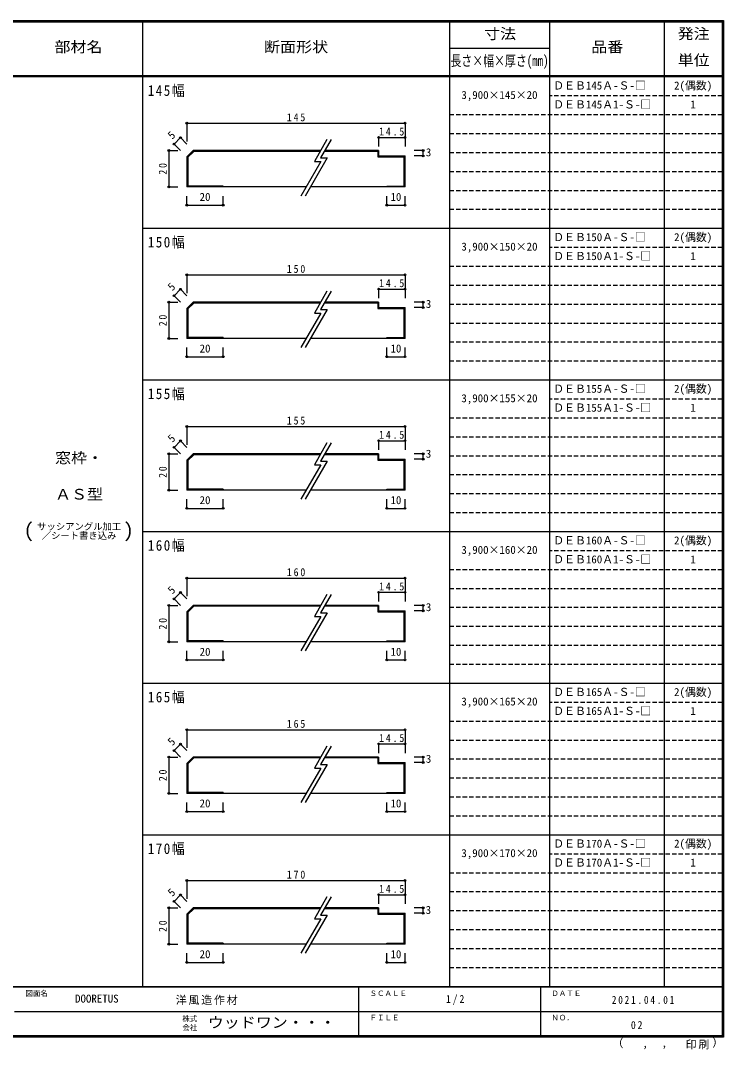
# Model space of a CAD drawing. Units: millimetres, scale not verified. Extents: x -400 to 380, y -287 to 278.
# Drawn here: x -7 to 380, y -287 to 278 of the extents above; entities that cross this region are included whole.
import ezdxf
from ezdxf.enums import TextEntityAlignment as Align

# ---------------------------------------------------------------- set-up
doc = ezdxf.new("R2010")
doc.units = ezdxf.units.MM
doc.header["$LTSCALE"] = 2
doc.header["$PDMODE"] = 32
doc.header["$PDSIZE"] = 1
doc.linetypes.add('DASHED1', pattern=[1.8, 1.2, -0.6])
for name, color, linetype in [('0-4', 3, 'Continuous'), ('0-A', 7, 'Continuous'), ('0-B', 7, 'Continuous'), ('F-1', 7, 'DASHED1'), ('F-A', 7, 'Continuous')]:
    doc.layers.add(name, color=color, linetype=linetype)
doc.styles.add('ＭＳ ゴシック', font='')
doc.styles.get('ＭＳ ゴシック').set_extended_font_data('MS Gothic')

msp = doc.modelspace()

# ---------------------------------------------------------------- linework, layer by layer
at = {"layer": '0-4'}
for p, q in [((88.369, 206.918), (84.833, 203.383)), ((88.576, 206.418), (85.333, 203.176)), ((158.448, 206.918), (88.369, 206.918)), ((158.159, 206.418), (88.576, 206.418)), ((189.833, 206.418), (160.469, 206.418)), ((190.333, 206.918), (160.757, 206.918)), ((189.833, 206.418), (189.833, 203.418)), ((190.333, 206.918), (190.333, 203.918)), ((190.333, 203.918), (204.833, 203.918)), ((204.833, 186.918), (204.833, 203.918)), ((84.833, 203.383), (84.833, 186.918)), ((85.333, 203.176), (85.333, 187.418)), ((189.833, 203.418), (204.333, 203.418)), ((204.333, 187.418), (204.333, 203.418)), ((150.46, 186.918), (84.833, 186.918)), ((104.833, 187.418), (85.333, 187.418)), ((104.833, 187.418), (104.833, 186.918)), ((204.833, 186.918), (152.769, 186.918)), ((88.369, 123.585), (84.833, 120.049)), ((84.833, 120.049), (84.833, 103.585)), ((88.576, 123.085), (85.333, 119.842)), ((85.333, 119.842), (85.333, 104.085)), ((158.448, 123.585), (88.369, 123.585)), ((158.159, 123.085), (88.576, 123.085)), ((189.833, 123.085), (160.469, 123.085)), ((190.333, 123.585), (160.757, 123.585)), ((189.833, 123.085), (189.833, 120.085)), ((189.833, 120.085), (204.333, 120.085)), ((190.333, 123.585), (190.333, 120.585)), ((190.333, 120.585), (204.833, 120.585)), ((204.333, 104.085), (204.333, 120.085)), ((204.833, 103.585), (204.833, 120.585)), ((150.46, 103.585), (84.833, 103.585)), ((104.833, 104.085), (85.333, 104.085)), ((104.833, 104.085), (104.833, 103.585)), ((204.833, 103.585), (152.769, 103.585)), ((88.369, 40.252), (84.833, 36.716)), ((88.576, 39.752), (85.333, 36.509)), ((158.448, 40.252), (88.369, 40.252)), ((158.159, 39.752), (88.576, 39.752)), ((189.833, 39.752), (160.469, 39.752)), ((190.333, 40.252), (160.757, 40.252)), ((189.833, 39.752), (189.833, 36.752)), ((190.333, 40.252), (190.333, 37.252)), ((84.833, 36.716), (84.833, 20.252)), ((85.333, 36.509), (85.333, 20.752)), ((189.833, 36.752), (204.333, 36.752)), ((190.333, 37.252), (204.833, 37.252)), ((204.333, 20.752), (204.333, 36.752)), ((204.833, 20.252), (204.833, 37.252)), ((150.46, 20.252), (84.833, 20.252)), ((104.833, 20.752), (85.333, 20.752)), ((104.833, 20.752), (104.833, 20.252)), ((204.833, 20.252), (152.769, 20.252)), ((88.369, -43.082), (84.833, -46.617)), ((88.576, -43.582), (85.333, -46.824)), ((158.448, -43.082), (88.369, -43.082)), ((158.159, -43.582), (88.576, -43.582)), ((189.833, -43.582), (160.469, -43.582)), ((190.333, -43.082), (160.757, -43.082)), ((189.833, -43.582), (189.833, -46.582)), ((190.333, -43.082), (190.333, -46.082)), ((84.833, -46.617), (84.833, -63.082)), ((85.333, -46.824), (85.333, -62.582)), ((189.833, -46.582), (204.333, -46.582)), ((190.333, -46.082), (204.833, -46.082)), ((204.333, -62.582), (204.333, -46.582)), ((204.833, -63.082), (204.833, -46.082)), ((150.46, -63.082), (84.833, -63.082)), ((104.833, -62.582), (85.333, -62.582)), ((104.833, -62.582), (104.833, -63.082)), ((204.833, -63.082), (152.769, -63.082)), ((194.833, -62.582), (204.333, -62.582)), ((194.833, -63.082), (194.833, -62.582)), ((88.369, -126.415), (84.833, -129.951)), ((84.833, -129.951), (84.833, -146.415)), ((88.576, -126.915), (85.333, -130.158)), ((158.448, -126.415), (88.369, -126.415)), ((158.159, -126.915), (88.576, -126.915)), ((189.833, -126.915), (160.469, -126.915)), ((190.333, -126.415), (160.757, -126.415)), ((189.833, -126.915), (189.833, -129.915)), ((189.833, -129.915), (204.333, -129.915)), ((190.333, -126.415), (190.333, -129.415)), ((190.333, -129.415), (204.833, -129.415)), ((204.333, -145.915), (204.333, -129.915)), ((204.833, -146.415), (204.833, -129.415)), ((85.333, -130.158), (85.333, -145.915)), ((150.46, -146.415), (84.833, -146.415)), ((104.833, -145.915), (85.333, -145.915)), ((104.833, -145.915), (104.833, -146.415)), ((204.833, -146.415), (152.769, -146.415)), ((194.833, -145.915), (204.333, -145.915)), ((194.833, -146.415), (194.833, -145.915)), ((88.369, -209.306), (84.833, -212.841)), ((84.833, -212.841), (84.833, -229.306)), ((88.576, -209.806), (85.333, -213.048)), ((85.333, -213.048), (85.333, -228.806)), ((158.448, -209.306), (88.369, -209.306)), ((158.159, -209.806), (88.576, -209.806)), ((189.833, -209.806), (160.469, -209.806)), ((190.333, -209.306), (160.757, -209.306)), ((189.833, -209.806), (189.833, -212.806)), ((189.833, -212.806), (204.333, -212.806)), ((190.333, -209.306), (190.333, -212.306)), ((190.333, -212.306), (204.833, -212.306)), ((204.333, -228.806), (204.333, -212.806)), ((204.833, -229.306), (204.833, -212.306)), ((150.46, -229.306), (84.833, -229.306)), ((104.833, -228.806), (85.333, -228.806)), ((104.833, -228.806), (104.833, -229.306)), ((204.833, -229.306), (152.769, -229.306)), ((194.833, -228.806), (204.333, -228.806)), ((194.833, -229.306), (194.833, -228.806))]:
    msp.add_line(p, q, dxfattribs=at)
for points in [[(194.833, 186.918), (194.833, 187.418), (204.333, 187.418)], [(194.833, 103.585), (194.833, 104.085), (204.333, 104.085)], [(194.833, 20.252), (194.833, 20.752), (204.333, 20.752)]]:
    msp.add_lwpolyline(points, dxfattribs=at)
at = {"layer": '0-A'}
for p, q in [((161.912, 212.918), (154.95, 200.859)), ((164.221, 212.918), (158.414, 202.859)), ((158.509, 200.859), (147.573, 181.918)), ((161.973, 202.859), (149.883, 181.918)), ((154.95, 200.859), (158.509, 200.859)), ((158.414, 202.859), (161.973, 202.859)), ((161.912, 129.585), (154.95, 117.526)), ((164.221, 129.585), (158.414, 119.526)), ((161.973, 119.526), (149.883, 98.585)), ((158.414, 119.526), (161.973, 119.526)), ((158.509, 117.526), (147.573, 98.585)), ((154.95, 117.526), (158.509, 117.526)), ((161.912, 46.252), (154.95, 34.193)), ((164.221, 46.252), (158.414, 36.193)), ((158.509, 34.193), (147.573, 15.252)), ((161.973, 36.193), (149.883, 15.252)), ((154.95, 34.193), (158.509, 34.193)), ((158.414, 36.193), (161.973, 36.193)), ((161.912, -37.082), (154.95, -49.141)), ((164.221, -37.082), (158.414, -47.141)), ((158.509, -49.141), (147.573, -68.082)), ((161.973, -47.141), (149.883, -68.082)), ((154.95, -49.141), (158.509, -49.141)), ((158.414, -47.141), (161.973, -47.141)), ((161.912, -120.415), (154.95, -132.474)), ((164.221, -120.415), (158.414, -130.474)), ((158.509, -132.474), (147.573, -151.415)), ((161.973, -130.474), (149.883, -151.415)), ((154.95, -132.474), (158.509, -132.474)), ((158.414, -130.474), (161.973, -130.474)), ((161.912, -203.306), (154.95, -215.365)), ((164.221, -203.306), (158.414, -213.365)), ((161.973, -213.365), (149.883, -234.306)), ((158.414, -213.365), (161.973, -213.365)), ((158.509, -215.365), (147.573, -234.306)), ((154.95, -215.365), (158.509, -215.365))]:
    msp.add_line(p, q, dxfattribs=at)
at = {"layer": '0-B', "color": 4}
for p, q in [((84.833, 221.918), (84.833, 211.918)), ((84.833, 221.918), (204.833, 221.918)), ((204.833, 221.918), (204.833, 209.105)), ((81.298, 213.989), (77.762, 210.454)), ((77.762, 210.454), (81.298, 206.918)), ((81.298, 213.989), (84.833, 210.454)), ((190.333, 214.105), (190.333, 209.105)), ((190.333, 214.105), (204.833, 214.105)), ((74.833, 206.918), (79.833, 206.918)), ((74.833, 206.918), (74.833, 186.918)), ((214.833, 206.918), (209.833, 206.918)), ((214.833, 203.918), (209.833, 203.918)), ((214.833, 203.918), (214.833, 206.918)), ((74.833, 186.918), (79.833, 186.918)), ((84.833, 176.918), (84.833, 181.918)), ((104.833, 176.918), (104.833, 181.918)), ((194.833, 176.918), (194.833, 181.918)), ((204.833, 176.918), (204.833, 181.918)), ((84.833, 176.918), (104.833, 176.918)), ((194.833, 176.918), (204.833, 176.918)), ((84.833, 138.585), (84.833, 128.585)), ((84.833, 138.585), (204.833, 138.585)), ((204.833, 138.585), (204.833, 125.772)), ((81.298, 130.656), (77.762, 127.12)), ((81.298, 130.656), (84.833, 127.12)), ((190.333, 130.772), (190.333, 125.772)), ((190.333, 130.772), (204.833, 130.772)), ((77.762, 127.12), (81.298, 123.585)), ((74.833, 123.585), (79.833, 123.585)), ((74.833, 123.585), (74.833, 103.585)), ((214.833, 123.585), (209.833, 123.585)), ((214.833, 120.585), (209.833, 120.585)), ((214.833, 120.585), (214.833, 123.585)), ((74.833, 103.585), (79.833, 103.585)), ((84.833, 93.585), (84.833, 98.585)), ((104.833, 93.585), (104.833, 98.585)), ((194.833, 93.585), (194.833, 98.585)), ((204.833, 93.585), (204.833, 98.585)), ((84.833, 93.585), (104.833, 93.585)), ((194.833, 93.585), (204.833, 93.585)), ((84.833, 55.252), (84.833, 45.252)), ((84.833, 55.252), (204.833, 55.252)), ((204.833, 55.252), (204.833, 42.439)), ((81.298, 47.323), (77.762, 43.787)), ((81.298, 47.323), (84.833, 43.787)), ((190.333, 47.439), (190.333, 42.439)), ((190.333, 47.439), (204.833, 47.439)), ((74.833, 40.252), (79.833, 40.252)), ((74.833, 40.252), (74.833, 20.252)), ((77.762, 43.787), (81.298, 40.252)), ((214.833, 40.252), (209.833, 40.252)), ((214.833, 37.252), (214.833, 40.252)), ((214.833, 37.252), (209.833, 37.252)), ((74.833, 20.252), (79.833, 20.252)), ((84.833, 10.252), (84.833, 15.252)), ((104.833, 10.252), (104.833, 15.252)), ((194.833, 10.252), (194.833, 15.252)), ((204.833, 10.252), (204.833, 15.252)), ((84.833, 10.252), (104.833, 10.252)), ((194.833, 10.252), (204.833, 10.252)), ((84.833, -28.082), (84.833, -38.082)), ((84.833, -28.082), (204.833, -28.082)), ((204.833, -28.082), (204.833, -40.895)), ((81.298, -36.011), (77.762, -39.546)), ((77.762, -39.546), (81.298, -43.082)), ((81.298, -36.011), (84.833, -39.546)), ((190.333, -35.895), (190.333, -40.895)), ((190.333, -35.895), (204.833, -35.895)), ((74.833, -43.082), (79.833, -43.082)), ((74.833, -43.082), (74.833, -63.082)), ((214.833, -43.082), (209.833, -43.082)), ((214.833, -46.082), (214.833, -43.082)), ((214.833, -46.082), (209.833, -46.082)), ((74.833, -63.082), (79.833, -63.082)), ((84.833, -73.082), (84.833, -68.082)), ((84.833, -73.082), (104.833, -73.082)), ((104.833, -73.082), (104.833, -68.082)), ((194.833, -73.082), (194.833, -68.082)), ((194.833, -73.082), (204.833, -73.082)), ((204.833, -73.082), (204.833, -68.082)), ((84.833, -111.415), (84.833, -121.415)), ((84.833, -111.415), (204.833, -111.415)), ((204.833, -111.415), (204.833, -124.228)), ((81.298, -119.344), (77.762, -122.88)), ((77.762, -122.88), (81.298, -126.415)), ((81.298, -119.344), (84.833, -122.88)), ((190.333, -119.228), (190.333, -124.228)), ((190.333, -119.228), (204.833, -119.228)), ((74.833, -126.415), (79.833, -126.415)), ((74.833, -126.415), (74.833, -146.415)), ((214.833, -126.415), (209.833, -126.415)), ((214.833, -129.415), (209.833, -129.415)), ((214.833, -129.415), (214.833, -126.415)), ((74.833, -146.415), (79.833, -146.415)), ((84.833, -156.415), (84.833, -151.415)), ((104.833, -156.415), (104.833, -151.415)), ((194.833, -156.415), (194.833, -151.415)), ((204.833, -156.415), (204.833, -151.415)), ((84.833, -156.415), (104.833, -156.415)), ((194.833, -156.415), (204.833, -156.415)), ((84.833, -194.306), (204.833, -194.306)), ((84.833, -194.306), (84.833, -204.306)), ((204.833, -194.306), (204.833, -207.119)), ((81.298, -202.235), (77.762, -205.77)), ((81.298, -202.235), (84.833, -205.77)), ((190.333, -202.119), (204.833, -202.119)), ((190.333, -202.119), (190.333, -207.119)), ((77.762, -205.77), (81.298, -209.306)), ((74.833, -209.306), (74.833, -229.306)), ((74.833, -209.306), (79.833, -209.306)), ((214.833, -209.306), (209.833, -209.306)), ((214.833, -212.306), (209.833, -212.306)), ((214.833, -212.306), (214.833, -209.306)), ((74.833, -229.306), (79.833, -229.306)), ((84.833, -239.306), (84.833, -234.306)), ((104.833, -239.306), (104.833, -234.306)), ((194.833, -239.306), (194.833, -234.306)), ((204.833, -239.306), (204.833, -234.306)), ((84.833, -239.306), (104.833, -239.306)), ((194.833, -239.306), (204.833, -239.306))]:
    msp.add_line(p, q, dxfattribs=at)
at = {"layer": '0-B'}
for p in [(84.833, 221.918), (204.833, 221.918), (77.762, 210.454), (81.298, 213.989), (190.333, 214.105), (204.833, 214.105), (74.833, 206.918), (214.833, 206.918), (214.833, 203.918), (74.833, 186.918), (84.833, 176.918), (104.833, 176.918), (194.833, 176.918), (204.833, 176.918), (84.833, 138.585), (204.833, 138.585), (81.298, 130.656), (190.333, 130.772), (204.833, 130.772), (77.762, 127.12), (74.833, 123.585), (214.833, 123.585), (214.833, 120.585), (74.833, 103.585), (84.833, 93.585), (104.833, 93.585), (194.833, 93.585), (204.833, 93.585), (84.833, 55.252), (204.833, 55.252), (81.298, 47.323), (190.333, 47.439), (204.833, 47.439), (74.833, 40.252), (77.762, 43.787), (214.833, 40.252), (214.833, 37.252), (74.833, 20.252), (84.833, 10.252), (104.833, 10.252), (194.833, 10.252), (204.833, 10.252), (84.833, -28.082), (204.833, -28.082), (77.762, -39.546), (81.298, -36.011), (190.333, -35.895), (204.833, -35.895), (74.833, -43.082), (214.833, -43.082), (214.833, -46.082), (74.833, -63.082), (84.833, -73.082), (104.833, -73.082), (194.833, -73.082), (204.833, -73.082), (84.833, -111.415), (204.833, -111.415), (190.333, -119.228), (204.833, -119.228), (77.762, -122.88), (81.298, -119.344), (74.833, -126.415), (214.833, -126.415), (214.833, -129.415), (74.833, -146.415), (84.833, -156.415), (104.833, -156.415), (194.833, -156.415), (204.833, -156.415), (84.833, -194.306), (204.833, -194.306), (81.298, -202.235), (190.333, -202.119), (204.833, -202.119), (74.833, -209.306), (77.762, -205.77), (214.833, -209.306), (214.833, -212.306), (74.833, -229.306), (84.833, -239.306), (104.833, -239.306), (194.833, -239.306), (204.833, -239.306)]:
    msp.add_point(p, dxfattribs=at)
at = {"layer": 'F-1', "color": 6, "linetype": 'Continuous'}
for p, q in [((-400, 278.333), (380, 278.333)), ((-400, 278), (380, 278)), ((-400, 277.667), (380, 277.667)), ((379.333, 278.333), (379.333, -280.333)), ((379.667, 278.333), (379.667, -280.333)), ((380, 278.333), (380, -280.333)), ((380, 248), (-400, 248)), ((380, 247.333), (-400, 247.333)), ((380, -252.667), (-400, -252.667)), ((380, -253), (-400, -253)), ((179.333, -253), (179.333, -279.667)), ((279.333, -253), (279.333, -279.667)), ((-10, -266.333), (379.333, -266.334)), ((380, -279.667), (-400, -279.667)), ((380, -280), (-400, -280)), ((380, -280.333), (-400, -280.333))]:
    msp.add_line(p, q, dxfattribs=at)
at = {"layer": 'F-1', "linetype": 'Continuous'}
for p, q in [((60.333, 278.337), (60.333, -253)), ((229.333, 278.333), (229.333, -252.667)), ((284.333, 278.333), (284.333, -253.003)), ((347.333, 278.333), (347.333, -253.003)), ((229.333, 263.163), (284.333, 263.163)), ((380, 164), (60.333, 164)), ((380, 80.667), (60.333, 80.667)), ((380, -2.667), (60.333, -2.667)), ((380, -86), (60.333, -86)), ((380, -169.333), (60.333, -169.333))]:
    msp.add_line(p, q, dxfattribs=at)
at = {"layer": 'F-1'}
for p, q in [((379.333, 236.917), (284.333, 236.917)), ((379.333, 226.5), (229.333, 226.5)), ((379.333, 216.083), (229.333, 216.083)), ((379.333, 205.667), (229.333, 205.667)), ((379.333, 195.25), (229.333, 195.25)), ((379.333, 184.833), (229.333, 184.833)), ((379.333, 174.417), (229.333, 174.417)), ((379.333, 153.583), (284.333, 153.583)), ((379.333, 143.167), (229.333, 143.167)), ((379.333, 132.75), (229.333, 132.75)), ((379.333, 122.333), (229.333, 122.333)), ((379.333, 111.917), (229.333, 111.917)), ((379.333, 101.5), (229.333, 101.5)), ((379.333, 91.083), (229.333, 91.083)), ((379.333, 70.25), (284.333, 70.25)), ((379.333, 59.833), (229.333, 59.833)), ((379.333, 49.417), (229.333, 49.417)), ((379.333, 39), (229.333, 39)), ((379.333, 28.583), (229.333, 28.583)), ((379.333, 18.167), (229.333, 18.167)), ((379.333, 7.75), (229.333, 7.75)), ((379.333, -13.083), (284.333, -13.083)), ((379.333, -23.5), (229.333, -23.5)), ((379.333, -33.917), (229.333, -33.917)), ((379.333, -44.333), (229.333, -44.333)), ((379.333, -54.75), (229.333, -54.75)), ((379.333, -65.167), (229.333, -65.167)), ((379.333, -75.583), (229.333, -75.583)), ((379.333, -96.417), (284.333, -96.417)), ((379.333, -106.833), (229.333, -106.833)), ((379.333, -117.25), (229.333, -117.25)), ((379.333, -127.667), (229.333, -127.667)), ((379.333, -138.083), (229.333, -138.083)), ((379.333, -148.5), (229.333, -148.5)), ((379.333, -158.917), (229.333, -158.917)), ((379.333, -179.75), (284.333, -179.75)), ((379.333, -190.167), (229.333, -190.167)), ((379.333, -200.583), (229.333, -200.583)), ((379.333, -211), (229.333, -211)), ((379.333, -221.417), (229.333, -221.417)), ((379.333, -231.833), (229.333, -231.833)), ((379.333, -242.25), (229.333, -242.25))]:
    msp.add_line(p, q, dxfattribs=at)

# ---------------------------------------------------------------- texts
at = {"layer": '0-A', "style": 'ＭＳ ゴシック'}
for s, height, p in [('ＤＥＢ145Ａ-Ｓ-□', 4.399, (286.333, 239.125)), ('2(偶数)', 4.399, (352.833, 239.125)), ('3,900×145×20', 4.399, (235.833, 233.917)), ('ＤＥＢ145Ａ1-Ｓ-□', 4.399, (286.333, 228.708)), ('1', 4.399, (361.833, 228.708)), ('ＤＥＢ150Ａ-Ｓ-□', 4.399, (286.333, 155.792)), ('2(偶数)', 4.399, (352.833, 155.792)), ('3,900×150×20', 4.399, (235.833, 150.583)), ('ＤＥＢ150Ａ1-Ｓ-□', 4.399, (286.333, 145.375)), ('1', 4.399, (361.833, 145.375)), ('ＤＥＢ155Ａ-Ｓ-□', 4.399, (286.333, 72.458)), ('2(偶数)', 4.399, (352.833, 72.458)), ('3,900×155×20', 4.399, (235.833, 67.25)), ('ＤＥＢ155Ａ1-Ｓ-□', 4.399, (286.333, 62.042)), ('1', 4.399, (361.833, 62.042)), ('(\u3000\u3000 \u3000\u3000)', 8.065, (-4.917, -8.167)), ('サッシアングル加工', 3.666, (2.5, -2.667)), ('／シート書き込み', 3.666, (5, -7.667)), ('ＤＥＢ160Ａ-Ｓ-□', 4.399, (286.333, -10.875)), ('2(偶数)', 4.399, (352.833, -10.875)), ('3,900×160×20', 4.399, (235.833, -16.083)), ('ＤＥＢ160Ａ1-Ｓ-□', 4.399, (286.333, -21.292)), ('1', 4.399, (361.833, -21.292)), ('ＤＥＢ165Ａ-Ｓ-□', 4.399, (286.333, -94.208)), ('2(偶数)', 4.399, (352.833, -94.208)), ('3,900×165×20', 4.399, (235.833, -99.417)), ('ＤＥＢ165Ａ1-Ｓ-□', 4.399, (286.333, -104.625)), ('1', 4.399, (361.833, -104.625)), ('ＤＥＢ170Ａ-Ｓ-□', 4.399, (286.333, -177.542)), ('2(偶数)', 4.399, (352.833, -177.542)), ('3,900×170×20', 4.399, (235.833, -182.75)), ('ＤＥＢ170Ａ1-Ｓ-□', 4.399, (286.333, -187.958)), ('1', 4.399, (361.833, -187.958))]:
    msp.add_text(s, height=height, dxfattribs=at).set_placement(p, align=Align.BOTTOM_LEFT)
at = {"layer": '0-A', "style": 'ＭＳ ゴシック', "width": 1.1}
for s, p in [('窓枠・', (12.333, 33.333)), ('ＡＳ型', (12.333, 13.333))]:
    msp.add_text(s, height=5.865, dxfattribs=at).set_placement(p, align=Align.BOTTOM_LEFT)
at = {"layer": '0-A', "char_height": 5.865, "attachment_point": 7, "style": 'ＭＳ ゴシック'}
for s, insert in [('\\T1.22;\\W0.9;145幅', (63.333, 236.333)), ('\\T1.22;\\W0.9;150幅', (63.333, 153)), ('\\T1.22;\\W0.9;155幅', (63.333, 69.667)), ('\\T1.22;\\W0.9;160幅', (63.333, -13.667)), ('\\T1.22;\\W0.9;165幅', (63.333, -97)), ('\\T1.22;\\W0.9;170幅', (63.333, -180.333))]:
    msp.add_mtext(s, dxfattribs=dict(at, insert=insert))
at = {"layer": '0-B', "style": 'ＭＳ ゴシック'}
for p in [(77.762, 211.868), (77.762, 128.535), (77.762, 45.201), (77.762, -38.132), (77.762, -121.465), (77.762, -204.356)]:
    msp.add_text('5', height=4.399, rotation=45, dxfattribs=at).set_placement(p, align=Align.BOTTOM_LEFT)
for s, p in [('3', (216.284, 202.428)), ('20', (91.833, 177.918)), ('10', (196.833, 177.918)), ('3', (216.284, 119.095)), ('20', (91.833, 94.585)), ('10', (196.833, 94.585)), ('3', (216.284, 36.762)), ('20', (91.833, 11.252)), ('10', (196.833, 11.252)), ('3', (216.284, -47.572)), ('20', (91.833, -72.082)), ('10', (196.833, -72.082)), ('3', (216.284, -130.905)), ('20', (91.833, -155.415)), ('10', (196.833, -155.415)), ('3', (216.187, -213.977)), ('20', (91.833, -238.306)), ('10', (196.833, -238.306))]:
    msp.add_text(s, height=4.399, dxfattribs=at).set_placement(p, align=Align.BOTTOM_LEFT)
at = {"layer": '0-B', "char_height": 4.399, "attachment_point": 7, "style": 'ＭＳ ゴシック'}
for s, insert in [('\\T1.38;\\W0.9;145', (139.833, 222.918)), ('\\T1.38;\\W0.9;14.5', (190.583, 215.105)), ('\\T1.38;\\W0.9;150', (139.833, 139.585)), ('\\T1.38;\\W0.9;14.5', (190.583, 131.772)), ('\\T1.38;\\W0.9;155', (139.833, 56.252)), ('\\T1.38;\\W0.9;14.5', (190.583, 48.439)), ('\\T1.38;\\W0.9;160', (139.833, -27.082)), ('\\T1.38;\\W0.9;14.5', (190.583, -34.895)), ('\\T1.38;\\W0.9;165', (139.833, -110.415)), ('\\T1.38;\\W0.9;14.5', (190.583, -118.228)), ('\\T1.38;\\W0.9;170', (139.833, -193.306)), ('\\T1.38;\\W0.9;14.5', (190.583, -201.119))]:
    msp.add_mtext(s, dxfattribs=dict(at, insert=insert))
at = {"layer": '0-B', "char_height": 4.399, "attachment_point": 7, "rotation": 90, "style": 'ＭＳ ゴシック'}
for insert in [(73.833, 193.668), (73.833, 110.335), (73.833, 27.002), (73.833, -56.332), (73.833, -139.665), (73.833, -222.556)]:
    msp.add_mtext('\\T1.36;\\W0.9;20', dxfattribs=dict(at, insert=insert))
at = {"layer": 'F-1', "style": 'ＭＳ ゴシック'}
for s, width, p in [('寸法', 1.1, (248.333, 266.417)), ('発注', 1.1, (354.833, 266.413)), ('品番', 1.1, (307.333, 259.167)), ('単位', 1.1, (354.833, 251.913)), ('長さ×幅×厚さ(㎜)', 0.75, (229.833, 251.583))]:
    msp.add_text(s, height=5.865, dxfattribs=dict(at, width=width)).set_placement(p, align=Align.BOTTOM_LEFT)
at = {"layer": 'F-A', "style": 'ＭＳ ゴシック', "width": 1.1}
for s, p in [('部材名', (12, 259.167)), ('断面形状', (127.333, 259.167)), ('ウッドワン・・・', (96.333, -277))]:
    msp.add_text(s, height=5.865, dxfattribs=at).set_placement(p, align=Align.BOTTOM_LEFT)
at = {"layer": 'F-A', "style": 'ＭＳ ゴシック'}
for s, height, p in [('図面名', 2.933, (-4, -258.667)), ('DOORETUS', 4.399, (23.333, -262.719)), ('ＳＣＡＬＥ', 2.933, (185.333, -258.667)), ('ＤＡＴＥ', 2.933, (285.333, -258.667)), ('株式', 2.933, (82.333, -272.6)), ('ＦＩＬＥ', 2.933, (185.333, -272)), ('ＮＯ．', 2.933, (285.333, -272)), ('会社', 2.933, (82.333, -277.4)), ('（', 4.399, (318.936, -287.221)), ('）', 4.399, (373.894, -286.942)), (',', 4.399, (335.418, -287.221)), (',', 4.399, (346.013, -287.035))]:
    msp.add_text(s, height=height, dxfattribs=at).set_placement(p, align=Align.BOTTOM_LEFT)
at = {"layer": 'F-A', "char_height": 4.399, "attachment_point": 7, "style": 'ＭＳ ゴシック'}
for s, insert in [('\\T1.17;洋風造作材', (78.695, -262.667)), ('\\T1.38;\\W0.9;1/2', (227.333, -262.667)), ('\\T1.39;\\W0.85;2021.04.01', (318.583, -262.167)), ('\\T1.36;\\W0.9;02', (329.083, -276)), ('\\T1.17;印刷', (359.21, -287.128))]:
    msp.add_mtext(s, dxfattribs=dict(at, insert=insert))

doc.saveas('drawing.dxf')
